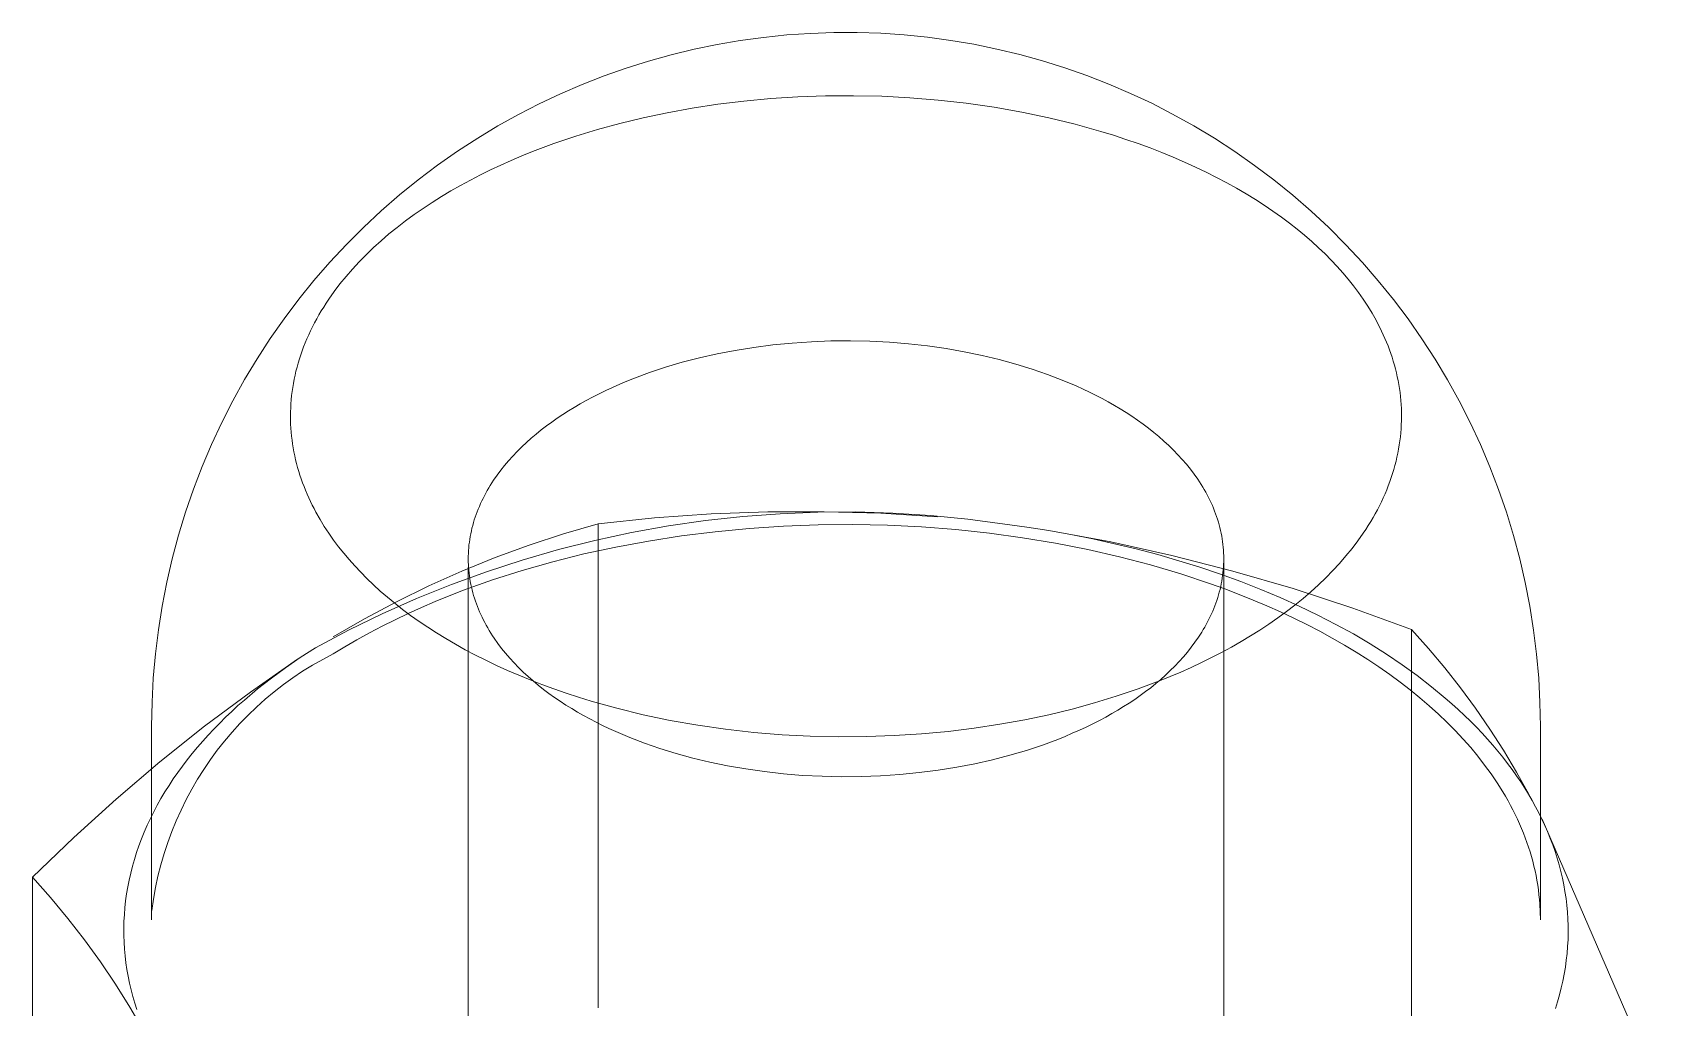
# Model space of a CAD drawing. Header units: inches. Extents: x -4 to 200, y 0 to 129.
# Drawn here: x 168.091 to 168.605, y 86.27 to 86.579 of the extents above; entities that cross this region are included whole.
import ezdxf

# ---------------------------------------------------------------- set-up
doc = ezdxf.new("R2010")
doc.units = ezdxf.units.IN
doc.layers.add('ZANO_R', color=7, linetype='Continuous', lineweight=0)

msp = doc.modelspace()

# ---------------------------------------------------------------- linework, layer by layer
at = {"layer": 'ZANO_R'}
for p, q in [((168.30697, 86.57503), (168.31429, 86.57629)), ((168.31429, 86.57629), (168.32164, 86.57729)), ((168.32164, 86.57729), (168.32903, 86.57805)), ((168.32903, 86.57805), (168.33644, 86.57856)), ((168.33644, 86.57856), (168.34386, 86.57882)), ((168.34386, 86.57882), (168.35128, 86.57882)), ((168.35128, 86.57882), (168.35871, 86.57858)), ((168.35871, 86.57858), (168.36611, 86.57808)), ((168.36611, 86.57808), (168.3735, 86.57733)), ((168.3735, 86.57733), (168.38086, 86.57634)), ((168.38086, 86.57634), (168.38818, 86.57509)), ((168.28533, 86.56979), (168.29248, 86.57178)), ((168.29248, 86.57178), (168.2997, 86.57353)), ((168.2997, 86.57353), (168.30697, 86.57503)), ((168.38818, 86.57509), (168.39545, 86.5736)), ((168.39545, 86.5736), (168.40267, 86.57187)), ((168.40267, 86.57187), (168.40983, 86.56989)), ((168.27124, 86.56509), (168.27825, 86.56756)), ((168.27825, 86.56756), (168.28533, 86.56979)), ((168.40983, 86.56989), (168.41691, 86.56767)), ((168.41691, 86.56767), (168.42392, 86.56521)), ((168.25751, 86.55945), (168.26433, 86.56239)), ((168.26433, 86.56239), (168.27124, 86.56509)), ((168.42392, 86.56521), (168.43084, 86.56252)), ((168.43084, 86.56252), (168.43766, 86.55959)), ((168.24419, 86.55289), (168.25079, 86.55628)), ((168.25079, 86.55628), (168.25751, 86.55945)), ((168.30718, 86.55612), (168.29911, 86.55489)), ((168.31547, 86.55713), (168.30718, 86.55612)), ((168.32393, 86.55792), (168.31547, 86.55713)), ((168.33255, 86.55848), (168.32393, 86.55792)), ((168.34129, 86.55879), (168.33255, 86.55848)), ((168.35013, 86.55885), (168.34129, 86.55879)), ((168.35904, 86.55865), (168.35013, 86.55885)), ((168.36797, 86.55818), (168.35904, 86.55865)), ((168.3769, 86.55745), (168.36797, 86.55818)), ((168.38578, 86.55645), (168.3769, 86.55745)), ((168.39459, 86.55518), (168.38578, 86.55645)), ((168.40329, 86.55365), (168.39459, 86.55518)), ((168.43766, 86.55959), (168.44438, 86.55643)), ((168.44438, 86.55643), (168.45099, 86.55305)), ((168.2377, 86.54928), (168.24419, 86.55289)), ((168.27629, 86.55009), (168.26921, 86.54816)), ((168.28364, 86.55186), (168.27629, 86.55009)), ((168.29125, 86.55347), (168.28364, 86.55186)), ((168.29911, 86.55489), (168.29125, 86.55347)), ((168.41183, 86.55187), (168.40329, 86.55365)), ((168.4202, 86.54983), (168.41183, 86.55187)), ((168.42834, 86.54755), (168.4202, 86.54983)), ((168.45099, 86.55305), (168.45769, 86.54934)), ((168.22492, 86.54128), (168.23134, 86.54545)), ((168.23134, 86.54545), (168.2377, 86.54928)), ((168.26229, 86.54605), (168.25541, 86.54372)), ((168.26921, 86.54816), (168.26229, 86.54605)), ((168.43233, 86.54632), (168.42834, 86.54755)), ((168.43625, 86.54504), (168.43233, 86.54632)), ((168.4401, 86.54371), (168.43625, 86.54504)), ((168.45769, 86.54934), (168.46424, 86.54539)), ((168.46424, 86.54539), (168.47066, 86.54121)), ((168.21865, 86.53688), (168.22492, 86.54128)), ((168.24527, 86.53981), (168.24194, 86.53839)), ((168.24862, 86.54117), (168.24527, 86.53981)), ((168.25541, 86.54372), (168.24862, 86.54117)), ((168.44388, 86.54232), (168.4401, 86.54371)), ((168.44758, 86.54088), (168.44388, 86.54232)), ((168.45121, 86.53939), (168.44758, 86.54088)), ((168.47066, 86.54121), (168.47693, 86.53681)), ((168.21253, 86.53227), (168.21865, 86.53688)), ((168.2354, 86.5354), (168.23219, 86.53382)), ((168.23865, 86.53692), (168.2354, 86.5354)), ((168.24194, 86.53839), (168.23865, 86.53692)), ((168.45475, 86.53786), (168.45121, 86.53939)), ((168.45822, 86.53628), (168.45475, 86.53786)), ((168.4616, 86.53466), (168.45822, 86.53628)), ((168.46489, 86.53301), (168.4616, 86.53466)), ((168.47693, 86.53681), (168.48304, 86.5322)), ((168.20658, 86.52745), (168.21253, 86.53227)), ((168.22591, 86.53049), (168.22285, 86.52875)), ((168.22902, 86.53218), (168.22591, 86.53049)), ((168.23219, 86.53382), (168.22902, 86.53218)), ((168.46809, 86.53131), (168.46489, 86.53301)), ((168.4712, 86.52957), (168.46809, 86.53131)), ((168.47422, 86.52781), (168.4712, 86.52957)), ((168.48304, 86.5322), (168.48898, 86.52738)), ((168.2008, 86.52242), (168.20658, 86.52745)), ((168.2169, 86.5251), (168.21403, 86.5232)), ((168.21984, 86.52695), (168.2169, 86.5251)), ((168.22285, 86.52875), (168.21984, 86.52695)), ((168.47715, 86.52601), (168.47422, 86.52781)), ((168.47999, 86.52418), (168.47715, 86.52601)), ((168.48272, 86.52233), (168.47999, 86.52418)), ((168.48898, 86.52738), (168.49476, 86.52235)), ((168.1952, 86.51719), (168.2008, 86.52242)), ((168.20849, 86.51925), (168.20584, 86.5172)), ((168.21123, 86.52125), (168.20849, 86.51925)), ((168.21403, 86.5232), (168.21123, 86.52125)), ((168.48537, 86.52045), (168.48272, 86.52233)), ((168.48791, 86.51855), (168.48537, 86.52045)), ((168.49476, 86.52235), (168.50035, 86.51713)), ((168.18979, 86.51178), (168.1952, 86.51719)), ((168.20326, 86.51511), (168.20077, 86.51297)), ((168.20584, 86.5172), (168.20326, 86.51511)), ((168.49036, 86.51663), (168.48791, 86.51855)), ((168.49271, 86.51469), (168.49036, 86.51663)), ((168.49497, 86.51274), (168.49271, 86.51469)), ((168.50035, 86.51713), (168.50576, 86.51171)), ((168.18456, 86.50617), (168.18979, 86.51178)), ((168.19837, 86.51079), (168.19606, 86.50856)), ((168.20077, 86.51297), (168.19837, 86.51079)), ((168.49713, 86.51077), (168.49497, 86.51274)), ((168.4992, 86.50879), (168.49713, 86.51077)), ((168.50117, 86.5068), (168.4992, 86.50879)), ((168.50576, 86.51171), (168.51098, 86.50611)), ((168.17954, 86.50039), (168.18456, 86.50617)), ((168.19171, 86.504), (168.18969, 86.50167)), ((168.19384, 86.5063), (168.19171, 86.504)), ((168.19606, 86.50856), (168.19384, 86.5063)), ((168.50304, 86.50481), (168.50117, 86.5068)), ((168.50482, 86.50281), (168.50304, 86.50481)), ((168.51098, 86.50611), (168.516, 86.50033)), ((168.17472, 86.49444), (168.17954, 86.50039)), ((168.18777, 86.4993), (168.18595, 86.4969)), ((168.18969, 86.50167), (168.18777, 86.4993)), ((168.50653, 86.50078), (168.50482, 86.50281)), ((168.50817, 86.49872), (168.50653, 86.50078)), ((168.50974, 86.49661), (168.50817, 86.49872)), ((168.516, 86.50033), (168.52081, 86.49438)), ((168.17011, 86.48832), (168.17472, 86.49444)), ((168.18342, 86.49324), (168.18263, 86.49201)), ((168.18424, 86.49447), (168.18342, 86.49324)), ((168.18595, 86.4969), (168.18424, 86.49447)), ((168.51124, 86.49447), (168.50974, 86.49661)), ((168.51267, 86.49229), (168.51124, 86.49447)), ((168.52081, 86.49438), (168.52541, 86.48826)), ((168.16572, 86.48204), (168.17011, 86.48832)), ((168.18043, 86.48829), (168.17976, 86.48703)), ((168.18114, 86.48953), (168.18043, 86.48829)), ((168.18187, 86.49078), (168.18114, 86.48953)), ((168.18263, 86.49201), (168.18187, 86.49078)), ((168.51403, 86.49008), (168.51267, 86.49229)), ((168.5153, 86.48783), (168.51403, 86.49008)), ((168.52541, 86.48826), (168.5298, 86.48199)), ((168.1779, 86.48325), (168.17733, 86.48198)), ((168.17849, 86.48451), (168.1779, 86.48325)), ((168.17911, 86.48578), (168.17849, 86.48451)), ((168.17976, 86.48703), (168.17911, 86.48578)), ((168.51591, 86.48669), (168.5153, 86.48783)), ((168.51649, 86.48555), (168.51591, 86.48669)), ((168.51705, 86.48439), (168.51649, 86.48555)), ((168.5176, 86.48323), (168.51705, 86.48439)), ((168.51812, 86.48206), (168.5176, 86.48323)), ((168.16155, 86.47562), (168.16572, 86.48204)), ((168.17582, 86.47815), (168.17537, 86.47687)), ((168.17629, 86.47943), (168.17582, 86.47815)), ((168.1768, 86.48071), (168.17629, 86.47943)), ((168.17733, 86.48198), (168.1768, 86.48071)), ((168.307, 86.47719), (168.31275, 86.4783)), ((168.31275, 86.4783), (168.31863, 86.47925)), ((168.31863, 86.47925), (168.32461, 86.48002)), ((168.32461, 86.48002), (168.33068, 86.48062)), ((168.33068, 86.48062), (168.33681, 86.48104)), ((168.33681, 86.48104), (168.34297, 86.48128)), ((168.34297, 86.48128), (168.34916, 86.48133)), ((168.34916, 86.48133), (168.35532, 86.48119)), ((168.35532, 86.48119), (168.36146, 86.48087)), ((168.36146, 86.48087), (168.36753, 86.48038)), ((168.36753, 86.48038), (168.37351, 86.47971)), ((168.37351, 86.47971), (168.3794, 86.47887)), ((168.3794, 86.47887), (168.38515, 86.47786)), ((168.38515, 86.47786), (168.39076, 86.4767)), ((168.51861, 86.48088), (168.51812, 86.48206)), ((168.51909, 86.4797), (168.51861, 86.48088)), ((168.51954, 86.47851), (168.51909, 86.4797)), ((168.51997, 86.47731), (168.51954, 86.47851)), ((168.5298, 86.48199), (168.53397, 86.47556)), ((168.15761, 86.46905), (168.16155, 86.47562)), ((168.1742, 86.47301), (168.17387, 86.47172)), ((168.17456, 86.4743), (168.1742, 86.47301)), ((168.17495, 86.47558), (168.17456, 86.4743)), ((168.17537, 86.47687), (168.17495, 86.47558)), ((168.28567, 86.47129), (168.29072, 86.47296)), ((168.29072, 86.47296), (168.29597, 86.47452)), ((168.29597, 86.47452), (168.30141, 86.47593)), ((168.30141, 86.47593), (168.307, 86.47719)), ((168.39076, 86.4767), (168.39621, 86.4754)), ((168.39621, 86.4754), (168.40148, 86.47396)), ((168.40148, 86.47396), (168.40655, 86.47239)), ((168.52037, 86.4761), (168.51997, 86.47731)), ((168.52075, 86.47489), (168.52037, 86.4761)), ((168.5211, 86.47367), (168.52075, 86.47489)), ((168.52143, 86.47245), (168.5211, 86.47367)), ((168.53397, 86.47556), (168.53791, 86.469)), ((168.1539, 86.46235), (168.15761, 86.46905)), ((168.17305, 86.46785), (168.17283, 86.46656)), ((168.17329, 86.46914), (168.17305, 86.46785)), ((168.17357, 86.47043), (168.17329, 86.46914)), ((168.17387, 86.47172), (168.17357, 86.47043)), ((168.27397, 86.4666), (168.2762, 86.46759)), ((168.2762, 86.46759), (168.27849, 86.46855)), ((168.27849, 86.46855), (168.28083, 86.46949)), ((168.28083, 86.46949), (168.28567, 86.47129)), ((168.40655, 86.47239), (168.41143, 86.47071)), ((168.41143, 86.47071), (168.41609, 86.46892)), ((168.41609, 86.46892), (168.42053, 86.46704)), ((168.52174, 86.47122), (168.52143, 86.47245)), ((168.52202, 86.46998), (168.52174, 86.47122)), ((168.52227, 86.46874), (168.52202, 86.46998)), ((168.5225, 86.46749), (168.52227, 86.46874)), ((168.53791, 86.469), (168.54162, 86.4623)), ((168.17236, 86.4627), (168.17226, 86.46141)), ((168.17249, 86.46399), (168.17236, 86.4627)), ((168.17265, 86.46527), (168.17249, 86.46399)), ((168.17283, 86.46656), (168.17265, 86.46527)), ((168.26369, 86.46136), (168.26563, 86.46245)), ((168.26563, 86.46245), (168.26763, 86.46351)), ((168.26763, 86.46351), (168.26969, 86.46456)), ((168.26969, 86.46456), (168.2718, 86.46559)), ((168.2718, 86.46559), (168.27397, 86.4666)), ((168.42053, 86.46704), (168.42267, 86.46607)), ((168.42267, 86.46607), (168.42475, 86.46508)), ((168.42475, 86.46508), (168.42678, 86.46407)), ((168.42678, 86.46407), (168.42875, 86.46304)), ((168.42875, 86.46304), (168.43067, 86.46199)), ((168.5227, 86.46624), (168.5225, 86.46749)), ((168.52288, 86.46498), (168.5227, 86.46624)), ((168.52303, 86.46372), (168.52288, 86.46498)), ((168.52315, 86.46246), (168.52303, 86.46372)), ((168.52324, 86.46119), (168.52315, 86.46246)), ((168.15042, 86.45553), (168.1539, 86.46235)), ((168.17214, 86.45885), (168.17212, 86.45757)), ((168.17212, 86.45757), (168.17214, 86.45629)), ((168.17219, 86.46013), (168.17214, 86.45885)), ((168.17226, 86.46141), (168.17219, 86.46013)), ((168.25647, 86.45685), (168.25822, 86.45802)), ((168.25822, 86.45802), (168.26, 86.45915)), ((168.26, 86.45915), (168.26182, 86.46026)), ((168.26182, 86.46026), (168.26369, 86.46136)), ((168.43067, 86.46199), (168.43258, 86.46091)), ((168.43258, 86.46091), (168.43445, 86.45979)), ((168.43445, 86.45979), (168.4363, 86.45864)), ((168.4363, 86.45864), (168.43812, 86.45745)), ((168.43812, 86.45745), (168.4399, 86.45623)), ((168.52331, 86.45992), (168.52324, 86.46119)), ((168.52335, 86.45864), (168.52331, 86.45992)), ((168.52334, 86.45609), (168.52336, 86.45737)), ((168.52336, 86.45737), (168.52335, 86.45864)), ((168.54162, 86.4623), (168.54509, 86.45548)), ((168.14718, 86.44858), (168.15042, 86.45553)), ((168.17214, 86.45629), (168.17218, 86.45501)), ((168.17218, 86.45501), (168.17224, 86.45374)), ((168.17224, 86.45374), (168.17234, 86.45247)), ((168.17234, 86.45247), (168.17246, 86.45121)), ((168.24982, 86.45184), (168.25142, 86.45314)), ((168.25142, 86.45314), (168.25307, 86.45441)), ((168.25307, 86.45441), (168.25476, 86.45564)), ((168.25476, 86.45564), (168.25647, 86.45685)), ((168.4399, 86.45623), (168.44165, 86.45498)), ((168.44165, 86.45498), (168.44336, 86.45369)), ((168.44336, 86.45369), (168.44503, 86.45237)), ((168.44503, 86.45237), (168.44665, 86.45102)), ((168.523, 86.45095), (168.52313, 86.45223)), ((168.52313, 86.45223), (168.52323, 86.45352)), ((168.52323, 86.45352), (168.5233, 86.4548)), ((168.5233, 86.4548), (168.52334, 86.45609)), ((168.54509, 86.45548), (168.54832, 86.44854)), ((168.14419, 86.44153), (168.14718, 86.44858)), ((168.17246, 86.45121), (168.17261, 86.44995)), ((168.17261, 86.44995), (168.17278, 86.44869)), ((168.17278, 86.44869), (168.17299, 86.44744)), ((168.17299, 86.44744), (168.17321, 86.44619)), ((168.24381, 86.44634), (168.24524, 86.44776)), ((168.24524, 86.44776), (168.24672, 86.44915)), ((168.24672, 86.44915), (168.24825, 86.45051)), ((168.24825, 86.45051), (168.24982, 86.45184)), ((168.44665, 86.45102), (168.44823, 86.44963)), ((168.44823, 86.44963), (168.44976, 86.44822)), ((168.44976, 86.44822), (168.45124, 86.44678)), ((168.52219, 86.44579), (168.52244, 86.44708)), ((168.52244, 86.44708), (168.52265, 86.44837)), ((168.52265, 86.44837), (168.52284, 86.44966)), ((168.52284, 86.44966), (168.523, 86.45095)), ((168.54832, 86.44854), (168.55131, 86.44149)), ((168.17321, 86.44619), (168.17347, 86.44495)), ((168.17347, 86.44495), (168.17375, 86.44372)), ((168.17375, 86.44372), (168.17405, 86.44249)), ((168.17405, 86.44249), (168.17438, 86.44126)), ((168.2386, 86.44036), (168.23982, 86.4419)), ((168.23982, 86.4419), (168.24109, 86.44341)), ((168.24109, 86.44341), (168.24242, 86.44489)), ((168.24242, 86.44489), (168.24381, 86.44634)), ((168.45124, 86.44678), (168.45267, 86.4453)), ((168.45267, 86.4453), (168.45404, 86.4438)), ((168.45404, 86.4438), (168.45536, 86.44227)), ((168.45536, 86.44227), (168.45661, 86.44072)), ((168.52092, 86.44063), (168.52128, 86.44192)), ((168.52128, 86.44192), (168.52162, 86.44321)), ((168.52162, 86.44321), (168.52192, 86.4445)), ((168.52192, 86.4445), (168.52219, 86.44579)), ((168.14145, 86.43438), (168.14419, 86.44153)), ((168.17438, 86.44126), (168.17474, 86.44004)), ((168.17474, 86.44004), (168.17512, 86.43883)), ((168.17512, 86.43883), (168.17552, 86.43762)), ((168.17552, 86.43762), (168.17595, 86.43643)), ((168.2353, 86.43561), (168.23634, 86.43722)), ((168.23634, 86.43722), (168.23744, 86.4388)), ((168.23744, 86.4388), (168.2386, 86.44036)), ((168.45661, 86.44072), (168.45781, 86.43914)), ((168.45781, 86.43914), (168.45894, 86.43753)), ((168.45894, 86.43753), (168.45948, 86.43672)), ((168.45948, 86.43672), (168.46, 86.4359)), ((168.51919, 86.4355), (168.51967, 86.43678)), ((168.51967, 86.43678), (168.52012, 86.43806)), ((168.52012, 86.43806), (168.52053, 86.43935)), ((168.52053, 86.43935), (168.52092, 86.44063)), ((168.55131, 86.44149), (168.55405, 86.43434)), ((168.13896, 86.42714), (168.14145, 86.43438)), ((168.17595, 86.43643), (168.1764, 86.43523)), ((168.1764, 86.43523), (168.17687, 86.43405)), ((168.17687, 86.43405), (168.17737, 86.43287)), ((168.17737, 86.43287), (168.17789, 86.4317)), ((168.17789, 86.4317), (168.17843, 86.43054)), ((168.23259, 86.43066), (168.233, 86.4315)), ((168.233, 86.4315), (168.23343, 86.43233)), ((168.23343, 86.43233), (168.23387, 86.43316)), ((168.23387, 86.43316), (168.23433, 86.43398)), ((168.23433, 86.43398), (168.23481, 86.4348)), ((168.23481, 86.4348), (168.2353, 86.43561)), ((168.46, 86.4359), (168.46051, 86.43508)), ((168.46051, 86.43508), (168.46099, 86.43426)), ((168.46099, 86.43426), (168.46147, 86.43342)), ((168.46147, 86.43342), (168.46192, 86.43259)), ((168.46192, 86.43259), (168.46236, 86.43175)), ((168.46236, 86.43175), (168.46278, 86.4309)), ((168.517, 86.43042), (168.51759, 86.43168)), ((168.51759, 86.43168), (168.51815, 86.43295)), ((168.51815, 86.43295), (168.51869, 86.43423)), ((168.51869, 86.43423), (168.51919, 86.4355)), ((168.55405, 86.43434), (168.55654, 86.4271)), ((168.13672, 86.41981), (168.13896, 86.42714)), ((168.17843, 86.43054), (168.17899, 86.42939)), ((168.17899, 86.42939), (168.17958, 86.42824)), ((168.17958, 86.42824), (168.18018, 86.4271)), ((168.18018, 86.4271), (168.18146, 86.42485)), ((168.23052, 86.42554), (168.23082, 86.4264)), ((168.23082, 86.4264), (168.23114, 86.42726)), ((168.23114, 86.42726), (168.23147, 86.42812)), ((168.23147, 86.42812), (168.23183, 86.42897)), ((168.23183, 86.42897), (168.2322, 86.42982)), ((168.2322, 86.42982), (168.23259, 86.43066)), ((168.30508, 86.42655), (168.28722, 86.42531)), ((168.32298, 86.42721), (168.30508, 86.42655)), ((168.31515, 86.42575), (168.32698, 86.42663)), ((168.34089, 86.42728), (168.32298, 86.42721)), ((168.32698, 86.42663), (168.33884, 86.42711)), ((168.33884, 86.42711), (168.3507, 86.42718)), ((168.35879, 86.42677), (168.34089, 86.42728)), ((168.3507, 86.42718), (168.36256, 86.42684)), ((168.37666, 86.42567), (168.35879, 86.42677)), ((168.36256, 86.42684), (168.37441, 86.4261)), ((168.46278, 86.4309), (168.46318, 86.43005)), ((168.46318, 86.43005), (168.46356, 86.42919)), ((168.46356, 86.42919), (168.46392, 86.42834)), ((168.46392, 86.42834), (168.46427, 86.42747)), ((168.46427, 86.42747), (168.46459, 86.42661)), ((168.46459, 86.42661), (168.4649, 86.42574)), ((168.51435, 86.4254), (168.51505, 86.42665)), ((168.51505, 86.42665), (168.51573, 86.4279)), ((168.51573, 86.4279), (168.51638, 86.42916)), ((168.51638, 86.42916), (168.517, 86.43042)), ((168.55654, 86.4271), (168.55878, 86.41978)), ((168.18146, 86.42485), (168.18281, 86.42264)), ((168.18281, 86.42264), (168.18424, 86.42046)), ((168.2293, 86.42118), (168.2295, 86.42206)), ((168.2295, 86.42206), (168.22973, 86.42293)), ((168.22973, 86.42293), (168.22997, 86.42381)), ((168.22997, 86.42381), (168.23024, 86.42468)), ((168.23024, 86.42468), (168.23052, 86.42554)), ((168.2694, 86.42348), (168.25844, 86.42028)), ((168.28722, 86.42531), (168.2694, 86.42348)), ((168.2694, 86.42348), (168.2694, 86.27037)), ((168.27993, 86.42066), (168.29161, 86.42276)), ((168.29161, 86.42276), (168.30335, 86.42446)), ((168.30335, 86.42446), (168.31515, 86.42575)), ((168.31709, 86.42197), (168.30634, 86.42095)), ((168.32795, 86.42269), (168.31709, 86.42197)), ((168.33891, 86.4231), (168.32795, 86.42269)), ((168.34989, 86.4232), (168.33891, 86.4231)), ((168.36081, 86.42298), (168.34989, 86.4232)), ((168.37166, 86.42245), (168.36081, 86.42298)), ((168.38242, 86.42162), (168.37166, 86.42245)), ((168.37441, 86.4261), (168.38622, 86.42494)), ((168.39307, 86.42049), (168.38242, 86.42162)), ((168.38622, 86.42494), (168.39798, 86.42338)), ((168.39798, 86.42338), (168.40494, 86.42241)), ((168.40494, 86.42241), (168.4119, 86.4213)), ((168.4119, 86.4213), (168.41885, 86.42006)), ((168.43142, 86.41772), (168.41191, 86.42136)), ((168.4649, 86.42574), (168.46519, 86.42487)), ((168.46519, 86.42487), (168.46546, 86.42399)), ((168.46546, 86.42399), (168.46571, 86.42312)), ((168.46571, 86.42312), (168.46594, 86.42224)), ((168.46594, 86.42224), (168.46615, 86.42135)), ((168.46615, 86.42135), (168.46634, 86.42047)), ((168.51125, 86.42046), (168.51206, 86.42169)), ((168.51206, 86.42169), (168.51285, 86.42292)), ((168.51285, 86.42292), (168.51361, 86.42416)), ((168.51361, 86.42416), (168.51435, 86.4254)), ((168.13474, 86.41242), (168.13672, 86.41981)), ((168.18424, 86.42046), (168.18574, 86.41832)), ((168.18574, 86.41832), (168.18732, 86.41621)), ((168.18732, 86.41621), (168.18896, 86.41415)), ((168.22848, 86.41587), (168.22856, 86.41676)), ((168.22856, 86.41676), (168.22867, 86.41765)), ((168.22867, 86.41765), (168.2288, 86.41853)), ((168.2288, 86.41853), (168.22895, 86.41942)), ((168.22895, 86.41942), (168.22911, 86.4203)), ((168.22911, 86.4203), (168.2293, 86.42118)), ((168.24759, 86.41671), (168.23687, 86.41277)), ((168.25844, 86.42028), (168.24759, 86.41671)), ((168.25682, 86.41527), (168.26833, 86.41817)), ((168.275, 86.41609), (168.2649, 86.4139)), ((168.26833, 86.41817), (168.27993, 86.42066)), ((168.28528, 86.418), (168.275, 86.41609)), ((168.29573, 86.41962), (168.28528, 86.418)), ((168.30634, 86.42095), (168.29573, 86.41962)), ((168.40359, 86.41906), (168.39307, 86.42049)), ((168.41396, 86.41734), (168.40359, 86.41906)), ((168.42416, 86.41533), (168.41396, 86.41734)), ((168.41885, 86.42006), (168.42577, 86.41868)), ((168.42577, 86.41868), (168.43266, 86.41716)), ((168.45079, 86.41343), (168.43142, 86.41772)), ((168.43266, 86.41716), (168.4395, 86.4155)), ((168.46634, 86.42047), (168.46651, 86.41958)), ((168.46651, 86.41958), (168.46666, 86.4187)), ((168.46666, 86.4187), (168.46679, 86.41781)), ((168.46679, 86.41781), (168.4669, 86.41692)), ((168.4669, 86.41692), (168.467, 86.41603)), ((168.50772, 86.41564), (168.50954, 86.41804)), ((168.50954, 86.41804), (168.51125, 86.42046)), ((168.55878, 86.41978), (168.56076, 86.41239)), ((168.13301, 86.40495), (168.13474, 86.41242)), ((168.18896, 86.41415), (168.19066, 86.41213)), ((168.19066, 86.41213), (168.19244, 86.41012)), ((168.23687, 86.41277), (168.2263, 86.40846)), ((168.22832, 86.41231), (168.22833, 86.4132)), ((168.22833, 86.41142), (168.22832, 86.41231)), ((168.22833, 86.4132), (168.22836, 86.41409)), ((168.22837, 86.41052), (168.22833, 86.41142)), ((168.22836, 86.41409), (168.22841, 86.41498)), ((168.22841, 86.41498), (168.22848, 86.41587)), ((168.23414, 86.4083), (168.24542, 86.41198)), ((168.25502, 86.41143), (168.24536, 86.40869)), ((168.24542, 86.41198), (168.25682, 86.41527)), ((168.2649, 86.4139), (168.25502, 86.41143)), ((168.43418, 86.41304), (168.42416, 86.41533)), ((168.44399, 86.41047), (168.43418, 86.41304)), ((168.4395, 86.4155), (168.44628, 86.4137)), ((168.44628, 86.4137), (168.45299, 86.41177)), ((168.47001, 86.40851), (168.45079, 86.41343)), ((168.45299, 86.41177), (168.45961, 86.40971)), ((168.467, 86.41603), (168.46707, 86.41514)), ((168.46707, 86.41514), (168.46712, 86.41424)), ((168.46712, 86.41424), (168.46715, 86.41335)), ((168.46715, 86.41157), (168.46713, 86.41068)), ((168.46715, 86.41335), (168.46716, 86.41246)), ((168.46716, 86.41246), (168.46715, 86.41157)), ((168.46716, 86.41157), (168.46716, 86.12117)), ((168.50165, 86.40863), (168.50377, 86.41093)), ((168.50377, 86.41093), (168.5058, 86.41327)), ((168.5058, 86.41327), (168.50772, 86.41564)), ((168.56076, 86.41239), (168.56248, 86.40493)), ((168.19244, 86.41012), (168.19432, 86.40813)), ((168.19432, 86.40813), (168.19629, 86.40614)), ((168.19629, 86.40614), (168.19835, 86.40416)), ((168.2263, 86.40846), (168.21587, 86.40379)), ((168.22299, 86.40423), (168.23414, 86.4083)), ((168.22832, 86.12117), (168.22832, 86.40963)), ((168.22842, 86.40963), (168.22837, 86.41052)), ((168.22849, 86.40874), (168.22842, 86.40963)), ((168.22858, 86.40785), (168.22849, 86.40874)), ((168.22869, 86.40696), (168.22858, 86.40785)), ((168.22882, 86.40607), (168.22869, 86.40696)), ((168.22898, 86.40518), (168.22882, 86.40607)), ((168.24536, 86.40869), (168.23594, 86.40568)), ((168.45358, 86.40763), (168.44399, 86.41047)), ((168.46293, 86.40451), (168.45358, 86.40763)), ((168.45961, 86.40971), (168.46613, 86.40751)), ((168.46613, 86.40751), (168.47255, 86.40517)), ((168.46669, 86.40623), (168.46654, 86.40535)), ((168.46681, 86.40712), (168.46669, 86.40623)), ((168.46692, 86.40801), (168.46681, 86.40712)), ((168.46701, 86.4089), (168.46692, 86.40801)), ((168.46708, 86.40979), (168.46701, 86.4089)), ((168.46713, 86.41068), (168.46708, 86.40979)), ((168.48906, 86.40296), (168.47001, 86.40851)), ((168.49712, 86.40415), (168.49943, 86.40637)), ((168.49943, 86.40637), (168.50165, 86.40863)), ((168.13155, 86.39743), (168.13301, 86.40495)), ((168.19835, 86.40416), (168.20051, 86.40219)), ((168.20051, 86.40219), (168.20277, 86.40024)), ((168.21587, 86.40379), (168.20562, 86.39877)), ((168.21199, 86.39978), (168.22299, 86.40423)), ((168.22231, 86.40067), (168.21791, 86.39888)), ((168.22679, 86.40241), (168.22231, 86.40067)), ((168.23594, 86.40568), (168.22679, 86.40241)), ((168.22915, 86.4043), (168.22898, 86.40518)), ((168.22934, 86.40341), (168.22915, 86.4043)), ((168.22955, 86.40253), (168.22934, 86.40341)), ((168.22978, 86.40165), (168.22955, 86.40253)), ((168.23003, 86.40077), (168.22978, 86.40165)), ((168.2303, 86.3999), (168.23003, 86.40077)), ((168.46751, 86.40286), (168.46293, 86.40451)), ((168.46551, 86.40096), (168.46525, 86.40009)), ((168.46576, 86.40183), (168.46551, 86.40096)), ((168.46598, 86.40271), (168.46576, 86.40183)), ((168.46619, 86.40359), (168.46598, 86.40271)), ((168.46637, 86.40447), (168.46619, 86.40359)), ((168.46654, 86.40535), (168.46637, 86.40447)), ((168.47202, 86.40113), (168.46751, 86.40286)), ((168.47646, 86.39934), (168.47202, 86.40113)), ((168.47255, 86.40517), (168.47885, 86.40271)), ((168.47885, 86.40271), (168.48501, 86.40013)), ((168.50792, 86.39678), (168.48906, 86.40296)), ((168.49222, 86.39983), (168.49471, 86.40196)), ((168.49471, 86.40196), (168.49712, 86.40415)), ((168.56248, 86.40493), (168.56394, 86.39741)), ((168.13036, 86.38987), (168.13155, 86.39743)), ((168.20562, 86.39877), (168.19554, 86.3934)), ((168.20115, 86.39496), (168.21199, 86.39978)), ((168.20277, 86.40024), (168.20512, 86.3983)), ((168.20512, 86.3983), (168.20757, 86.39638)), ((168.20757, 86.39638), (168.21012, 86.39448)), ((168.21359, 86.39702), (168.20934, 86.39509)), ((168.21791, 86.39888), (168.21359, 86.39702)), ((168.23058, 86.39903), (168.2303, 86.3999)), ((168.23089, 86.39816), (168.23058, 86.39903)), ((168.23122, 86.39729), (168.23089, 86.39816)), ((168.23156, 86.39643), (168.23122, 86.39729)), ((168.23193, 86.39557), (168.23156, 86.39643)), ((168.23231, 86.39472), (168.23193, 86.39557)), ((168.46366, 86.3958), (168.46328, 86.39495)), ((168.46401, 86.39665), (168.46366, 86.3958)), ((168.46435, 86.3975), (168.46401, 86.39665)), ((168.46467, 86.39836), (168.46435, 86.3975)), ((168.46497, 86.39923), (168.46467, 86.39836)), ((168.46525, 86.40009), (168.46497, 86.39923)), ((168.48082, 86.39749), (168.47646, 86.39934)), ((168.48512, 86.39557), (168.48082, 86.39749)), ((168.48426, 86.39368), (168.48699, 86.39568)), ((168.48501, 86.40013), (168.49103, 86.39742)), ((168.48933, 86.39359), (168.48512, 86.39557)), ((168.48699, 86.39568), (168.48965, 86.39773)), ((168.48965, 86.39773), (168.49222, 86.39983)), ((168.49103, 86.39742), (168.4969, 86.39459)), ((168.52656, 86.38999), (168.50792, 86.39678)), ((168.56394, 86.39741), (168.56513, 86.38985)), ((168.19554, 86.3934), (168.18565, 86.38768)), ((168.19048, 86.38977), (168.20115, 86.39496)), ((168.20108, 86.39107), (168.19707, 86.38896)), ((168.20517, 86.39311), (168.20108, 86.39107)), ((168.20934, 86.39509), (168.20517, 86.39311)), ((168.21012, 86.39448), (168.21276, 86.3926)), ((168.21276, 86.3926), (168.2155, 86.39075)), ((168.2155, 86.39075), (168.21833, 86.38892)), ((168.23271, 86.39387), (168.23231, 86.39472)), ((168.23313, 86.39302), (168.23271, 86.39387)), ((168.23356, 86.39218), (168.23313, 86.39302)), ((168.23402, 86.39134), (168.23356, 86.39218)), ((168.23449, 86.39051), (168.23402, 86.39134)), ((168.23498, 86.38968), (168.23449, 86.39051)), ((168.46115, 86.39079), (168.46068, 86.38997)), ((168.46161, 86.39161), (168.46115, 86.39079)), ((168.46206, 86.39244), (168.46161, 86.39161)), ((168.46248, 86.39327), (168.46206, 86.39244)), ((168.46289, 86.39411), (168.46248, 86.39327)), ((168.46328, 86.39495), (168.46289, 86.39411)), ((168.47858, 86.38983), (168.48145, 86.39173)), ((168.48145, 86.39173), (168.48426, 86.39368)), ((168.49347, 86.39155), (168.48933, 86.39359)), ((168.49752, 86.38944), (168.49347, 86.39155)), ((168.4969, 86.39459), (168.5026, 86.39165)), ((168.5026, 86.39165), (168.50813, 86.38861)), ((168.12942, 86.38227), (168.13036, 86.38987)), ((168.17999, 86.38421), (168.19048, 86.38977)), ((168.19315, 86.3868), (168.18932, 86.38457)), ((168.19707, 86.38896), (168.19315, 86.3868)), ((168.21833, 86.38892), (168.22126, 86.38712)), ((168.22126, 86.38712), (168.22428, 86.38536)), ((168.22428, 86.38536), (168.22739, 86.38362)), ((168.23549, 86.38886), (168.23498, 86.38968)), ((168.23601, 86.38805), (168.23549, 86.38886)), ((168.23655, 86.38724), (168.23601, 86.38805)), ((168.23768, 86.38563), (168.23655, 86.38724)), ((168.23887, 86.38405), (168.23768, 86.38563)), ((168.45805, 86.38596), (168.45689, 86.3844)), ((168.45915, 86.38755), (168.45805, 86.38596)), ((168.46018, 86.38916), (168.45915, 86.38755)), ((168.46068, 86.38997), (168.46018, 86.38916)), ((168.46958, 86.38444), (168.47264, 86.38619)), ((168.47264, 86.38619), (168.47564, 86.38798)), ((168.47564, 86.38798), (168.47858, 86.38983)), ((168.50148, 86.38728), (168.49752, 86.38944)), ((168.50532, 86.38507), (168.50148, 86.38728)), ((168.50813, 86.38861), (168.51348, 86.38545)), ((168.51348, 86.38545), (168.51864, 86.38221)), ((168.52656, 86.23688), (168.52656, 86.38999)), ((168.53189, 86.38402), (168.52656, 86.38999)), ((168.56513, 86.38985), (168.56606, 86.38225)), ((168.12875, 86.37464), (168.12942, 86.38227)), ((168.17431, 86.38059), (168.15945, 86.37024)), ((168.17057, 86.37794), (168.17522, 86.38113)), ((168.17522, 86.38113), (168.17999, 86.38421)), ((168.18231, 86.38057), (168.17911, 86.37874)), ((168.18558, 86.38229), (168.18231, 86.38057)), ((168.18932, 86.38457), (168.18558, 86.38229)), ((168.22739, 86.38362), (168.2306, 86.38193)), ((168.2306, 86.38193), (168.23389, 86.38027)), ((168.23389, 86.38027), (168.23727, 86.37865)), ((168.24013, 86.3825), (168.23887, 86.38405)), ((168.24144, 86.38097), (168.24013, 86.3825)), ((168.24281, 86.37946), (168.24144, 86.38097)), ((168.45439, 86.38136), (168.45306, 86.37988)), ((168.45567, 86.38287), (168.45439, 86.38136)), ((168.45689, 86.3844), (168.45567, 86.38287)), ((168.46009, 86.37954), (168.4633, 86.38112)), ((168.4633, 86.38112), (168.46646, 86.38275)), ((168.46646, 86.38275), (168.46958, 86.38444)), ((168.50906, 86.38282), (168.50532, 86.38507)), ((168.51269, 86.38052), (168.50906, 86.38282)), ((168.51622, 86.37818), (168.51269, 86.38052)), ((168.51864, 86.38221), (168.52359, 86.37886)), ((168.53703, 86.37788), (168.53189, 86.38402)), ((168.56606, 86.38225), (168.56673, 86.37463)), ((168.16608, 86.37464), (168.17057, 86.37794)), ((168.17597, 86.37679), (168.1729, 86.37474)), ((168.17911, 86.37874), (168.17597, 86.37679)), ((168.23727, 86.37865), (168.24073, 86.37707)), ((168.24073, 86.37707), (168.24428, 86.37554)), ((168.24424, 86.37799), (168.24281, 86.37946)), ((168.24572, 86.37655), (168.24424, 86.37799)), ((168.24428, 86.37554), (168.24791, 86.37405)), ((168.24725, 86.37513), (168.24572, 86.37655)), ((168.24883, 86.37375), (168.24725, 86.37513)), ((168.44686, 86.37377), (168.45022, 86.37513)), ((168.44876, 86.37562), (168.44724, 86.37425)), ((168.45024, 86.37701), (168.44876, 86.37562)), ((168.45022, 86.37513), (168.45355, 86.37654)), ((168.45168, 86.37843), (168.45024, 86.37701)), ((168.45306, 86.37988), (168.45168, 86.37843)), ((168.45355, 86.37654), (168.45684, 86.37801)), ((168.45684, 86.37801), (168.46009, 86.37954)), ((168.51963, 86.3758), (168.51622, 86.37818)), ((168.52292, 86.37337), (168.51963, 86.3758)), ((168.52359, 86.37886), (168.52834, 86.37544)), ((168.52834, 86.37544), (168.53288, 86.37193)), ((168.54197, 86.37159), (168.53703, 86.37788)), ((168.12835, 86.36699), (168.12875, 86.37464)), ((168.15945, 86.37024), (168.14494, 86.35942)), ((168.15756, 86.36772), (168.16173, 86.37123)), ((168.16173, 86.37123), (168.16608, 86.37464)), ((168.16698, 86.37031), (168.16414, 86.36795)), ((168.1699, 86.37258), (168.16698, 86.37031)), ((168.1729, 86.37474), (168.1699, 86.37258)), ((168.24791, 86.37405), (168.25161, 86.37261)), ((168.25046, 86.3724), (168.24883, 86.37375)), ((168.25212, 86.37108), (168.25046, 86.3724)), ((168.25161, 86.37261), (168.25539, 86.37123)), ((168.25383, 86.36979), (168.25212, 86.37108)), ((168.25558, 86.36854), (168.25383, 86.36979)), ((168.25539, 86.37123), (168.25924, 86.36989)), ((168.25924, 86.36989), (168.26316, 86.36861)), ((168.4332, 86.36889), (168.44007, 86.37122)), ((168.44007, 86.37122), (168.44686, 86.37377)), ((168.44241, 86.37036), (168.44073, 86.36912)), ((168.44406, 86.37162), (168.44241, 86.37036)), ((168.44567, 86.37292), (168.44406, 86.37162)), ((168.44724, 86.37425), (168.44567, 86.37292)), ((168.52611, 86.37091), (168.52292, 86.37337)), ((168.52919, 86.3684), (168.52611, 86.37091)), ((168.53288, 86.37193), (168.5372, 86.36835)), ((168.54671, 86.36514), (168.54197, 86.37159)), ((168.56673, 86.37463), (168.56713, 86.36698)), ((168.12822, 86.35933), (168.12835, 86.36699)), ((168.15355, 86.36412), (168.15553, 86.36593)), ((168.15553, 86.36593), (168.15756, 86.36772)), ((168.16139, 86.36549), (168.15872, 86.36293)), ((168.16414, 86.36795), (168.16139, 86.36549)), ((168.25736, 86.36732), (168.25558, 86.36854)), ((168.25918, 86.36613), (168.25736, 86.36732)), ((168.26103, 86.36498), (168.25918, 86.36613)), ((168.26291, 86.36386), (168.26103, 86.36498)), ((168.26316, 86.36861), (168.26714, 86.36738)), ((168.26714, 86.36738), (168.27529, 86.3651)), ((168.27529, 86.3651), (168.28365, 86.36307)), ((168.41184, 86.36307), (168.41919, 86.36484)), ((168.41919, 86.36484), (168.42627, 86.36678)), ((168.42627, 86.36678), (168.4332, 86.36889)), ((168.43549, 86.36562), (168.43367, 86.3645)), ((168.43727, 86.36675), (168.43549, 86.36562)), ((168.43901, 86.36792), (168.43727, 86.36675)), ((168.44073, 86.36912), (168.43901, 86.36792)), ((168.53215, 86.36586), (168.52919, 86.3684)), ((168.535, 86.36329), (168.53215, 86.36586)), ((168.5372, 86.36835), (168.53928, 86.36653)), ((168.53928, 86.36653), (168.5413, 86.3647)), ((168.5413, 86.3647), (168.54326, 86.36286)), ((168.55125, 86.35854), (168.54671, 86.36514)), ((168.56713, 86.36698), (168.56726, 86.35933)), ((168.1479, 86.35853), (168.14974, 86.36042)), ((168.14974, 86.36042), (168.15162, 86.36228)), ((168.15162, 86.36228), (168.15355, 86.36412)), ((168.15615, 86.36029), (168.15366, 86.35755)), ((168.15872, 86.36293), (168.15615, 86.36029)), ((168.26481, 86.36277), (168.26291, 86.36386)), ((168.26674, 86.36172), (168.26481, 86.36277)), ((168.26871, 86.3607), (168.26674, 86.36172)), ((168.27073, 86.35969), (168.26871, 86.3607)), ((168.27281, 86.3587), (168.27073, 86.35969)), ((168.28365, 86.36307), (168.2922, 86.36128)), ((168.2922, 86.36128), (168.30089, 86.35975)), ((168.30089, 86.35975), (168.3097, 86.35848)), ((168.3883, 86.35881), (168.39638, 86.36004)), ((168.39638, 86.36004), (168.40423, 86.36146)), ((168.40423, 86.36146), (168.41184, 86.36307)), ((168.4258, 86.3602), (168.42369, 86.35917)), ((168.42786, 86.36125), (168.4258, 86.3602)), ((168.42985, 86.36232), (168.42786, 86.36125)), ((168.43179, 86.3634), (168.42985, 86.36232)), ((168.43367, 86.3645), (168.43179, 86.3634)), ((168.53773, 86.36068), (168.535, 86.36329)), ((168.54035, 86.35803), (168.53773, 86.36068)), ((168.54326, 86.36286), (168.54517, 86.361)), ((168.54517, 86.361), (168.54702, 86.35913)), ((168.12822, 86.29824), (168.12822, 86.35933)), ((168.14494, 86.35942), (168.13078, 86.34814)), ((168.14269, 86.35276), (168.14438, 86.3547)), ((168.14438, 86.3547), (168.14611, 86.35663)), ((168.14611, 86.35663), (168.1479, 86.35853)), ((168.15128, 86.35473), (168.14899, 86.35183)), ((168.15366, 86.35755), (168.15128, 86.35473)), ((168.27495, 86.35773), (168.27281, 86.3587)), ((168.27939, 86.35585), (168.27495, 86.35773)), ((168.28406, 86.35406), (168.27939, 86.35585)), ((168.3097, 86.35848), (168.31859, 86.35748)), ((168.31859, 86.35748), (168.32752, 86.35675)), ((168.32752, 86.35675), (168.33645, 86.35628)), ((168.33645, 86.35628), (168.34535, 86.35608)), ((168.34535, 86.35608), (168.35419, 86.35614)), ((168.35419, 86.35614), (168.36294, 86.35645)), ((168.36294, 86.35645), (168.37156, 86.35701)), ((168.37156, 86.35701), (168.38002, 86.3578)), ((168.38002, 86.3578), (168.3883, 86.35881)), ((168.41466, 86.35528), (168.40981, 86.35348)), ((168.417, 86.35622), (168.41466, 86.35528)), ((168.41928, 86.35718), (168.417, 86.35622)), ((168.42151, 86.35817), (168.41928, 86.35718)), ((168.42369, 86.35917), (168.42151, 86.35817)), ((168.54285, 86.35536), (168.54035, 86.35803)), ((168.54523, 86.35265), (168.54285, 86.35536)), ((168.54702, 86.35913), (168.54881, 86.35724)), ((168.54881, 86.35724), (168.55054, 86.35534)), ((168.55054, 86.35534), (168.55221, 86.35344)), ((168.55557, 86.35181), (168.55125, 86.35854)), ((168.56726, 86.35933), (168.56726, 86.29824)), ((168.13948, 86.34881), (168.14106, 86.35079)), ((168.14106, 86.35079), (168.14269, 86.35276)), ((168.14899, 86.35183), (168.14681, 86.34885)), ((168.28893, 86.35238), (168.28406, 86.35406)), ((168.29401, 86.35081), (168.28893, 86.35238)), ((168.29928, 86.34937), (168.29401, 86.35081)), ((168.30473, 86.34807), (168.29928, 86.34937)), ((168.39951, 86.35025), (168.39408, 86.34884)), ((168.40476, 86.3518), (168.39951, 86.35025)), ((168.40981, 86.35348), (168.40476, 86.3518)), ((168.5475, 86.34991), (168.54523, 86.35265)), ((168.54964, 86.34715), (168.5475, 86.34991)), ((168.55221, 86.35344), (168.55383, 86.35152)), ((168.55383, 86.35152), (168.55539, 86.34959)), ((168.55539, 86.34959), (168.55688, 86.34766)), ((168.55968, 86.34494), (168.55557, 86.35181)), ((168.13078, 86.34814), (168.11699, 86.33641)), ((168.13508, 86.34275), (168.13649, 86.34479)), ((168.13649, 86.34479), (168.13796, 86.34681)), ((168.13796, 86.34681), (168.13948, 86.34881)), ((168.14473, 86.34579), (168.14277, 86.34267)), ((168.14681, 86.34885), (168.14473, 86.34579)), ((168.31033, 86.34691), (168.30473, 86.34807)), ((168.31609, 86.3459), (168.31033, 86.34691)), ((168.32197, 86.34506), (168.31609, 86.3459)), ((168.32796, 86.34439), (168.32197, 86.34506)), ((168.33403, 86.34389), (168.32796, 86.34439)), ((168.36481, 86.34414), (168.35868, 86.34373)), ((168.37088, 86.34474), (168.36481, 86.34414)), ((168.37686, 86.34552), (168.37088, 86.34474)), ((168.38274, 86.34646), (168.37686, 86.34552)), ((168.38848, 86.34757), (168.38274, 86.34646)), ((168.39408, 86.34884), (168.38848, 86.34757)), ((168.55167, 86.34436), (168.54964, 86.34715)), ((168.55358, 86.34154), (168.55167, 86.34436)), ((168.55688, 86.34766), (168.55832, 86.34572)), ((168.55832, 86.34572), (168.5597, 86.34377)), ((168.56356, 86.33794), (168.55968, 86.34494)), ((168.13243, 86.33863), (168.13373, 86.3407)), ((168.13373, 86.3407), (168.13508, 86.34275)), ((168.14091, 86.33948), (168.13916, 86.33622)), ((168.14277, 86.34267), (168.14091, 86.33948)), ((168.34016, 86.34358), (168.33403, 86.34389)), ((168.34633, 86.34344), (168.34016, 86.34358)), ((168.35251, 86.34349), (168.34633, 86.34344)), ((168.35868, 86.34373), (168.35251, 86.34349)), ((168.55537, 86.33869), (168.55358, 86.34154)), ((168.5597, 86.34377), (168.56103, 86.34182)), ((168.56103, 86.34182), (168.56229, 86.33986)), ((168.56229, 86.33986), (168.5635, 86.3379)), ((168.11699, 86.33641), (168.10359, 86.32424)), ((168.1289, 86.33235), (168.13001, 86.33445)), ((168.13001, 86.33445), (168.13119, 86.33655)), ((168.13119, 86.33655), (168.13243, 86.33863)), ((168.13916, 86.33622), (168.13753, 86.33291)), ((168.55621, 86.33726), (168.55537, 86.33869)), ((168.55703, 86.33583), (168.55621, 86.33726)), ((168.55782, 86.33439), (168.55703, 86.33583)), ((168.55857, 86.33294), (168.55782, 86.33439)), ((168.5635, 86.3379), (168.56464, 86.33594)), ((168.56464, 86.33594), (168.56573, 86.33397)), ((168.56573, 86.33397), (168.56677, 86.332)), ((168.12684, 86.3281), (168.12784, 86.33023)), ((168.12784, 86.33023), (168.1289, 86.33235)), ((168.13601, 86.32954), (168.13462, 86.32612)), ((168.13753, 86.33291), (168.13601, 86.32954)), ((168.5593, 86.33149), (168.55857, 86.33294)), ((168.55999, 86.33003), (168.5593, 86.33149)), ((168.56066, 86.32857), (168.55999, 86.33003)), ((168.56677, 86.332), (168.56775, 86.33001)), ((168.56775, 86.33001), (168.56869, 86.328)), ((168.6049, 86.24466), (168.56782, 86.33004)), ((168.10359, 86.32424), (168.09058, 86.31165)), ((168.12423, 86.32165), (168.12504, 86.32381)), ((168.12504, 86.32381), (168.12591, 86.32596)), ((168.12591, 86.32596), (168.12684, 86.3281)), ((168.13462, 86.32612), (168.13334, 86.32266)), ((168.56129, 86.3271), (168.56066, 86.32857)), ((168.56189, 86.32563), (168.56129, 86.3271)), ((168.56246, 86.32415), (168.56189, 86.32563)), ((168.563, 86.32267), (168.56246, 86.32415)), ((168.56869, 86.328), (168.56957, 86.32597)), ((168.56957, 86.32597), (168.5704, 86.32393)), ((168.5704, 86.32393), (168.57118, 86.32188)), ((168.12279, 86.31732), (168.12348, 86.31949)), ((168.12348, 86.31949), (168.12423, 86.32165)), ((168.13218, 86.31915), (168.13115, 86.3156)), ((168.13334, 86.32266), (168.13218, 86.31915)), ((168.5635, 86.32119), (168.563, 86.32267)), ((168.56398, 86.3197), (168.5635, 86.32119)), ((168.56442, 86.31821), (168.56398, 86.3197)), ((168.57118, 86.32188), (168.5719, 86.31981)), ((168.5719, 86.31981), (168.57257, 86.31772)), ((168.12162, 86.31296), (168.12217, 86.31514)), ((168.12217, 86.31514), (168.12279, 86.31732)), ((168.13115, 86.3156), (168.13024, 86.31202)), ((168.56483, 86.31671), (168.56442, 86.31821)), ((168.56521, 86.31521), (168.56483, 86.31671)), ((168.56556, 86.31371), (168.56521, 86.31521)), ((168.56588, 86.3122), (168.56556, 86.31371)), ((168.57257, 86.31772), (168.57318, 86.31563)), ((168.57318, 86.31563), (168.57373, 86.31352)), ((168.57373, 86.31352), (168.57423, 86.3114)), ((168.09058, 86.31165), (168.09627, 86.30524)), ((168.09058, 86.15854), (168.09058, 86.31165)), ((168.12032, 86.3064), (168.12069, 86.30859)), ((168.12069, 86.30859), (168.12112, 86.31077)), ((168.12112, 86.31077), (168.12162, 86.31296)), ((168.12946, 86.30841), (168.12881, 86.30478)), ((168.13024, 86.31202), (168.12946, 86.30841)), ((168.56616, 86.3107), (168.56588, 86.3122)), ((168.56641, 86.30918), (168.56616, 86.3107)), ((168.56663, 86.30767), (168.56641, 86.30918)), ((168.57423, 86.3114), (168.57467, 86.30927)), ((168.57467, 86.30927), (168.57504, 86.30713)), ((168.09627, 86.30524), (168.10175, 86.29865)), ((168.11978, 86.30202), (168.12002, 86.30421)), ((168.12002, 86.30421), (168.12032, 86.3064)), ((168.12881, 86.30478), (168.12828, 86.30112)), ((168.56682, 86.30615), (168.56663, 86.30767)), ((168.56697, 86.30463), (168.56682, 86.30615)), ((168.5671, 86.30311), (168.56697, 86.30463)), ((168.56722, 86.30068), (168.5671, 86.30311)), ((168.57504, 86.30713), (168.57536, 86.30499)), ((168.57536, 86.30499), (168.57562, 86.30283)), ((168.10175, 86.29865), (168.10701, 86.29188)), ((168.11949, 86.29765), (168.11961, 86.29983)), ((168.11961, 86.29983), (168.11978, 86.30202)), ((168.56726, 86.29824), (168.56722, 86.30068)), ((168.57562, 86.30283), (168.57582, 86.30067)), ((168.57582, 86.30067), (168.57596, 86.2985)), ((168.57596, 86.2985), (168.57603, 86.29632)), ((168.11944, 86.29546), (168.11949, 86.29765)), ((168.11945, 86.29328), (168.11944, 86.29546)), ((168.11953, 86.29111), (168.11945, 86.29328)), ((168.57604, 86.29414), (168.57599, 86.29196)), ((168.57603, 86.29632), (168.57604, 86.29414)), ((168.10701, 86.29188), (168.11203, 86.28494)), ((168.11967, 86.28894), (168.11953, 86.29111)), ((168.11986, 86.28678), (168.11967, 86.28894)), ((168.5757, 86.28759), (168.57546, 86.2854)), ((168.57588, 86.28977), (168.5757, 86.28759)), ((168.57599, 86.29196), (168.57588, 86.28977)), ((168.11203, 86.28494), (168.11683, 86.27784)), ((168.12012, 86.28462), (168.11986, 86.28678)), ((168.12044, 86.28247), (168.12012, 86.28462)), ((168.12082, 86.28033), (168.12044, 86.28247)), ((168.57516, 86.28321), (168.57479, 86.28102)), ((168.57546, 86.2854), (168.57516, 86.28321)), ((168.11683, 86.27784), (168.12138, 86.27058)), ((168.12126, 86.2782), (168.12082, 86.28033)), ((168.12175, 86.27609), (168.12126, 86.2782)), ((168.57436, 86.27883), (168.57387, 86.27665)), ((168.57479, 86.28102), (168.57436, 86.27883)), ((168.12231, 86.27398), (168.12175, 86.27609)), ((168.12292, 86.27188), (168.12231, 86.27398)), ((168.57269, 86.27229), (168.57201, 86.27012)), ((168.57331, 86.27447), (168.57269, 86.27229)), ((168.57387, 86.27665), (168.57331, 86.27447)), ((168.12138, 86.27058), (168.12569, 86.26318)), ((168.12358, 86.2698), (168.12292, 86.27188))]:
    msp.add_line(p, q, dxfattribs=at)

doc.saveas('drawing.dxf')
